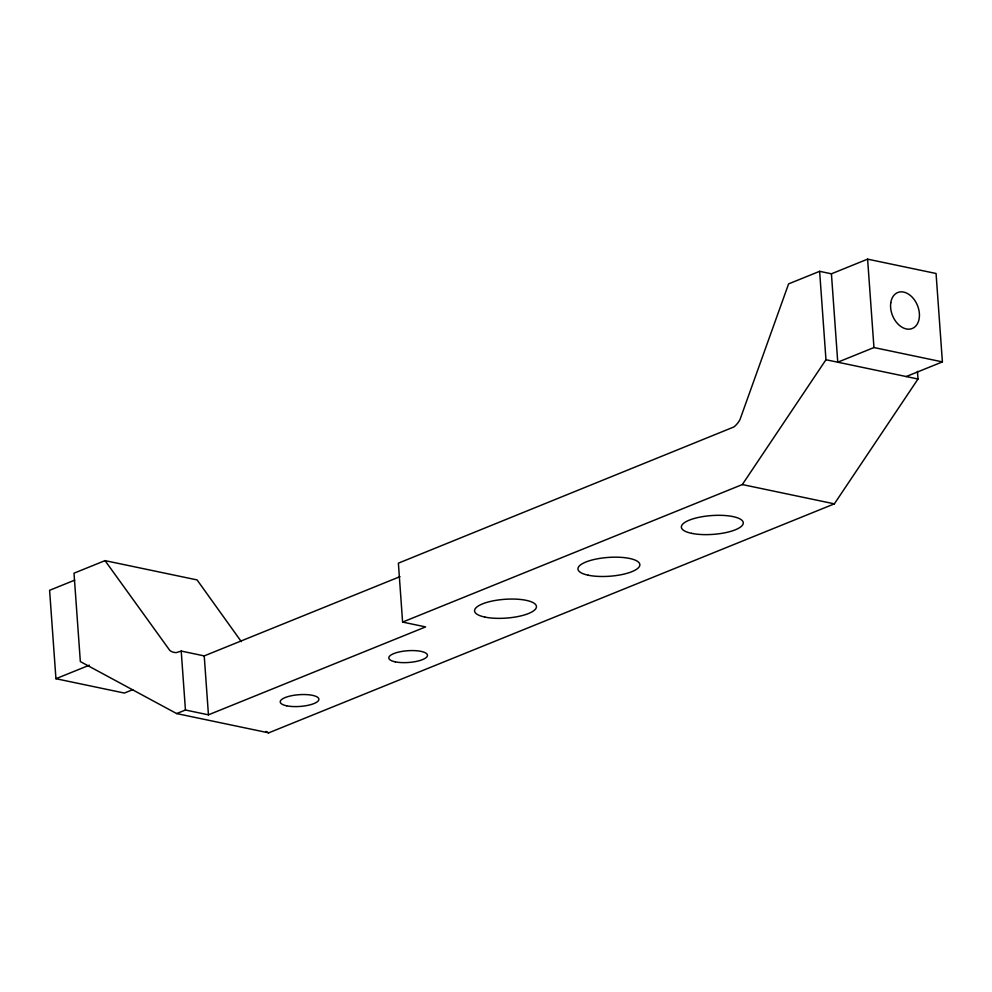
<?xml version="1.0" encoding="UTF-8"?>
<svg xmlns="http://www.w3.org/2000/svg" width="992" height="992" viewBox="0 0 992 992"><rect width="100%" height="100%" fill="white"/><g stroke="black" fill="none" stroke-linecap="round" stroke-linejoin="round"><path stroke-width="1.49" d="M819.628 271.324L788.603 283.886L739.97 419.628A22.184 14.471 -78.2 0 1 733.869 426.969L398.387 563.158L402.603 622.083L742.326 484.555L825.964 359.736L819.628 271.324L831.42 273.804L867.603 259.148L936.064 273.494L942.4 361.894L906.204 376.551M241.292 641.601L197.061 579.911L105.028 560.629L74.003 573.19L80.34 661.59L176.65 713.57L268.683 732.852L834.359 503.849L917.997 379.018L917.451 371.392M74.66 580.159L49.6 590.314L55.936 678.714L124.397 693.061L132.742 689.676M55.936 678.714L89.342 665.186M942.4 361.894L873.952 347.547L837.756 362.204L831.42 273.804M399.962 576.65L204.228 655.898L181.214 651.074L176.601 652.562A22.184 14.471 -78.2 0 1 169.818 650.442L105.028 560.629M176.65 713.57L185.442 710.012L208.444 714.835L425.618 626.907L402.603 622.083M825.964 359.736L917.997 379.018M742.326 484.555L834.359 503.849M265.968 731.389L268.683 732.852M867.603 259.148L873.952 347.547M204.228 655.898L208.444 714.835M181.214 651.074L185.442 710.012M484.828 617.074A31.012 9.424 -4.1 0 0 535.779 608.691A31.012 9.424 -4.1 0 0 495.926 600.346A31.012 9.424 -4.1 0 0 484.828 617.074M588.231 575.211A31.012 9.424 -4.1 0 0 639.183 566.829A31.012 9.424 -4.1 0 0 599.329 558.471A31.012 9.424 -4.1 0 0 588.231 575.211M691.647 533.349A31.012 9.424 -4.1 0 0 742.599 524.966A31.012 9.424 -4.1 0 0 702.745 516.609A31.012 9.424 -4.1 0 0 691.647 533.349M286.626 705.796A19.381 5.89 -4.1 0 0 318.469 700.563A19.381 5.89 -4.1 0 0 293.57 695.342A19.381 5.89 -4.1 0 0 286.626 705.796M395.213 661.838A19.381 5.89 -4.1 0 0 427.056 656.592A19.381 5.89 -4.1 0 0 402.144 651.384A19.381 5.89 -4.1 0 0 395.213 661.838M890.766 302.845A19.381 13.454 68 0 0 909.999 329.096A19.381 13.454 68 0 0 914.24 299.634A19.381 13.454 68 0 0 890.766 302.845"/></g></svg>
